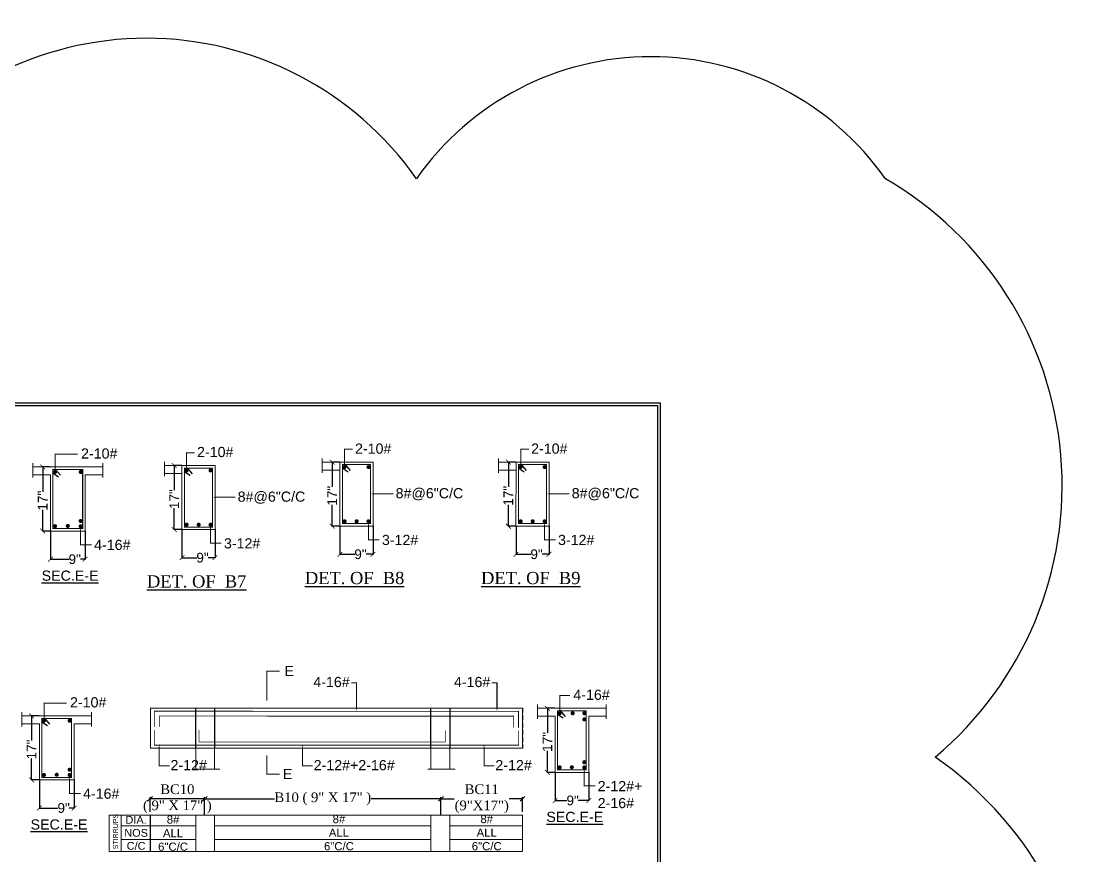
# Model space of a CAD drawing. Header units: millimetres. Extents: x 56222 to 163527, y -177397 to -121287.
# Drawn here: x 162864 to 163527, y -176857 to -176341 of the extents above; entities that cross this region are included whole.
import ezdxf

# ---------------------------------------------------------------- set-up
doc = ezdxf.new("R2010")
doc.units = ezdxf.units.MM
doc.header["$MEASUREMENT"] = 0
doc.header["$PDMODE"] = 35
doc.linetypes.add('DASHED2', pattern=[0.375, 0.25, -0.125])
doc.layers.get('Defpoints').update_dxf_attribs({"color": 220})
doc.layers.add('BASE', color=2, linetype='Continuous')
for name, color, linetype, lineweight in [('BM', 7, 'Continuous', 18), ('DIMENSION', 86, 'Continuous', 25), ('footing', 160, 'Continuous', 25), ('REINFORCEMENT', 6, 'Continuous', 25), ('STEEL', 181, 'Continuous', 25), ('STR.TEXT.', 1, 'Continuous', 25), ('wall', 7, 'Continuous', 30)]:
    doc.layers.add(name, color=color, linetype=linetype, lineweight=lineweight)
doc.styles.add('Dime _ Feet only', font='arial.ttf', dxfattribs={"height": 0.23})
doc.styles.add('KIRAN', font='times.ttf')
doc.styles.add('S1', font='times.ttf', dxfattribs={"height": 6.5})
doc.styles.add('VINAY', font='swiss.ttf')
doc.linetypes.add('ZIGZAG', pattern='A,0.0001,-0.2,[131,ltypeshp.shx,S=0.2,R=0,X=-0.2,Y=0],-0.4,[131,ltypeshp.shx,S=0.2,R=180,X=0.2,Y=0],-0.2', length=0.8001)
doc.dimstyles.new('Dime _ Feet only', dxfattribs={"dimtxt": 0.23, "dimasz": 0.1, "dimexe": 0.1, "dimexo": 0.1, "dimgap": 0.06, "dimtad": 0, "dimlfac": 39.375, "dimrnd": 1, "dimzin": 1, "dimdsep": 46, "dimlunit": 4, "dimtxsty": 'Dime _ Feet only', "dimblk": 'ARCHTICK', "dimcen": 0, "dimdle": 0.1, "dimclrd": 256, "dimclre": 256, "dimazin": 0, "dimtfac": 1, "dimtofl": 0, "dimtmove": 0, "dimatfit": 3, "dimldrblk": 'ARCHTICK', "dimfxl": 4.5, "dimfrac": 1, "dimtolj": 1, "dimtzin": 0, "dimarcsym": 1})
doc.dimstyles.new('KIRAN', dxfattribs={"dimtxt": 4, "dimasz": 3, "dimexe": 1, "dimexo": 2, "dimgap": 1, "dimtad": 0, "dimdec": 1, "dimzin": 0, "dimdsep": 46, "dimlunit": 4, "dimtxsty": 'KIRAN', "dimblk": 'OBLIQUE', "dimcen": 6, "dimclrd": 11, "dimclre": 11, "dimclrt": 6, "dimadec": 0, "dimazin": 0, "dimtfac": 1, "dimtdec": 1, "dimtofl": 0, "dimtmove": 0, "dimatfit": 3, "dimfxl": 1, "dimtolj": 1, "dimtzin": 0, "dimarcsym": 0})

# ---------------------------------------------------------------- blocks, each defined once
blk = doc.blocks.new('_ArchTick')
at = {"color": 0, "linetype": 'ByBlock', "const_width": 0.15}
blk.add_lwpolyline([(-0.5, -0.5), (0.5, 0.5)], dxfattribs=at)
blk = doc.blocks.new('*D449')
at = {"layer": 'Defpoints', "color": 0, "transparency": 16777216}
for p in [(162881.66, -176616.4), (162876.89, -176656.06), (162881.66, -176656.06)]:
    blk.add_point(p, dxfattribs=at)
at = {"layer": 'DIMENSION', "lineweight": -2, "transparency": 16777216}
for p, q in [((162881.56, -176616.4), (162876.79, -176616.4)), ((162876.89, -176616.3), (162876.89, -176631.7)), ((162876.89, -176656.16), (162876.89, -176642.81)), ((162881.56, -176656.06), (162876.79, -176656.06))]:
    blk.add_line(p, q, dxfattribs=at)
at = {"layer": 'DIMENSION', "lineweight": -2, "transparency": 16777216, "xscale": 3, "yscale": 3, "zscale": 3}
for p, rotation in [((162876.89, -176616.4), 90), ((162876.89, -176656.06), 270)]:
    blk.add_blockref('_ArchTick', p, dxfattribs=dict(at, rotation=rotation))
at = {"layer": 'DIMENSION', "color": 0, "transparency": 16777216, "insert": (162876.89, -176637.26), "char_height": 0.23, "attachment_point": 5, "rotation": 90, "style": 'Dime _ Feet only'}
blk.add_mtext('\\A1;{\\H26.09x;17"}', dxfattribs=at)
blk = doc.blocks.new('*D450')
at = {"layer": 'Defpoints', "color": 0, "transparency": 16777216}
for p in [(162881.66, -176656.07), (162903.19, -176655.7), (162903.19, -176673.47)]:
    blk.add_point(p, dxfattribs=at)
at = {"layer": 'DIMENSION', "lineweight": -2, "transparency": 16777216}
for p, q in [((162881.66, -176656.17), (162881.66, -176673.57)), ((162903.19, -176655.8), (162903.19, -176673.57)), ((162881.56, -176673.47), (162893.19, -176673.47)), ((162903.29, -176673.47), (162900.21, -176673.47))]:
    blk.add_line(p, q, dxfattribs=at)
at = {"layer": 'DIMENSION', "lineweight": -2, "transparency": 16777216, "xscale": 3, "yscale": 3, "zscale": 3, "rotation": 180}
blk.add_blockref('_ArchTick', (162881.66, -176673.47), dxfattribs=at)
at = {"layer": 'DIMENSION', "lineweight": -2, "transparency": 16777216, "xscale": 3, "yscale": 3, "zscale": 3}
blk.add_blockref('_ArchTick', (162903.19, -176673.47), dxfattribs=at)
at = {"layer": 'DIMENSION', "color": 0, "transparency": 16777216, "insert": (162896.7, -176673.47), "char_height": 0.23, "attachment_point": 5, "style": 'Dime _ Feet only'}
blk.add_mtext('\\A1;{\\H26.09x;9"}', dxfattribs=at)
blk = doc.blocks.new('*D455')
at = {"layer": 'Defpoints', "color": 0, "transparency": 16777216}
for p in [(162874.83, -176770.36), (162870.05, -176810.03), (162874.83, -176810.03)]:
    blk.add_point(p, dxfattribs=at)
at = {"layer": 'DIMENSION', "lineweight": -2, "transparency": 16777216}
for p, q in [((162874.73, -176770.36), (162869.95, -176770.36)), ((162870.05, -176770.26), (162870.05, -176785.66)), ((162870.05, -176810.13), (162870.05, -176796.78)), ((162874.73, -176810.03), (162869.95, -176810.03))]:
    blk.add_line(p, q, dxfattribs=at)
at = {"layer": 'DIMENSION', "lineweight": -2, "transparency": 16777216, "xscale": 3, "yscale": 3, "zscale": 3}
for p, rotation in [((162870.05, -176770.36), 90), ((162870.05, -176810.03), 270)]:
    blk.add_blockref('_ArchTick', p, dxfattribs=dict(at, rotation=rotation))
at = {"layer": 'DIMENSION', "color": 0, "transparency": 16777216, "insert": (162870.05, -176791.22), "char_height": 0.23, "attachment_point": 5, "rotation": 90, "style": 'Dime _ Feet only'}
blk.add_mtext('\\A1;{\\H26.09x;17"}', dxfattribs=at)
blk = doc.blocks.new('*D456')
at = {"layer": 'Defpoints', "color": 0, "transparency": 16777216}
for p in [(162874.83, -176810.03), (162896.35, -176809.67), (162896.35, -176827.43)]:
    blk.add_point(p, dxfattribs=at)
at = {"layer": 'DIMENSION', "lineweight": -2, "transparency": 16777216}
for p, q in [((162874.83, -176810.13), (162874.83, -176827.53)), ((162896.35, -176809.77), (162896.35, -176827.53)), ((162874.73, -176827.43), (162886.36, -176827.43)), ((162896.45, -176827.43), (162893.37, -176827.43))]:
    blk.add_line(p, q, dxfattribs=at)
at = {"layer": 'DIMENSION', "lineweight": -2, "transparency": 16777216, "xscale": 3, "yscale": 3, "zscale": 3, "rotation": 180}
blk.add_blockref('_ArchTick', (162874.83, -176827.43), dxfattribs=at)
at = {"layer": 'DIMENSION', "lineweight": -2, "transparency": 16777216, "xscale": 3, "yscale": 3, "zscale": 3}
blk.add_blockref('_ArchTick', (162896.35, -176827.43), dxfattribs=at)
at = {"layer": 'DIMENSION', "color": 0, "transparency": 16777216, "insert": (162889.87, -176827.43), "char_height": 0.23, "attachment_point": 5, "style": 'Dime _ Feet only'}
blk.add_mtext('\\A1;{\\H26.09x;9"}', dxfattribs=at)
blk = doc.blocks.new('*D459')
at = {"layer": 'Defpoints', "color": 0, "transparency": 16777216}
for p in [(162963.03, -176615.46), (162958.25, -176655.13), (162963.03, -176655.13)]:
    blk.add_point(p, dxfattribs=at)
at = {"layer": 'DIMENSION', "lineweight": -2, "transparency": 16777216}
for p, q in [((162962.93, -176615.46), (162958.15, -176615.46)), ((162958.25, -176615.36), (162958.25, -176630.77)), ((162958.25, -176655.23), (162958.25, -176641.88)), ((162962.93, -176655.13), (162958.15, -176655.13))]:
    blk.add_line(p, q, dxfattribs=at)
at = {"layer": 'DIMENSION', "lineweight": -2, "transparency": 16777216, "xscale": 3, "yscale": 3, "zscale": 3}
for p, rotation in [((162958.25, -176615.46), 90), ((162958.25, -176655.13), 270)]:
    blk.add_blockref('_ArchTick', p, dxfattribs=dict(at, rotation=rotation))
at = {"layer": 'DIMENSION', "color": 0, "transparency": 16777216, "insert": (162958.25, -176636.32), "char_height": 0.23, "attachment_point": 5, "rotation": 90, "style": 'Dime _ Feet only'}
blk.add_mtext('\\A1;{\\H26.09x;17"}', dxfattribs=at)
blk = doc.blocks.new('*D460')
at = {"layer": 'Defpoints', "color": 0, "transparency": 16777216}
for p in [(162963.03, -176655.14), (162983.49, -176654.77), (162983.49, -176672.53)]:
    blk.add_point(p, dxfattribs=at)
at = {"layer": 'DIMENSION', "lineweight": -2, "transparency": 16777216}
for p, q in [((162963.03, -176655.24), (162963.03, -176672.63)), ((162983.49, -176654.87), (162983.49, -176672.63)), ((162962.93, -176672.53), (162972.21, -176672.53)), ((162983.59, -176672.53), (162979.22, -176672.53))]:
    blk.add_line(p, q, dxfattribs=at)
at = {"layer": 'DIMENSION', "lineweight": -2, "transparency": 16777216, "xscale": 3, "yscale": 3, "zscale": 3, "rotation": 180}
blk.add_blockref('_ArchTick', (162963.03, -176672.53), dxfattribs=at)
at = {"layer": 'DIMENSION', "lineweight": -2, "transparency": 16777216, "xscale": 3, "yscale": 3, "zscale": 3}
blk.add_blockref('_ArchTick', (162983.49, -176672.53), dxfattribs=at)
at = {"layer": 'DIMENSION', "color": 0, "transparency": 16777216, "insert": (162975.72, -176672.53), "char_height": 0.23, "attachment_point": 5, "style": 'Dime _ Feet only'}
blk.add_mtext('\\A1;{\\H26.09x;9"}', dxfattribs=at)
blk = doc.blocks.new('*D461')
at = {"layer": 'Defpoints', "color": 0, "transparency": 16777216}
for p in [(163060.7, -176613.35), (163055.92, -176653.02), (163060.7, -176653.02)]:
    blk.add_point(p, dxfattribs=at)
at = {"layer": 'DIMENSION', "lineweight": -2, "transparency": 16777216}
for p, q in [((163060.6, -176613.35), (163055.82, -176613.35)), ((163055.92, -176613.25), (163055.92, -176628.65)), ((163055.92, -176653.12), (163055.92, -176639.77)), ((163060.6, -176653.02), (163055.82, -176653.02))]:
    blk.add_line(p, q, dxfattribs=at)
at = {"layer": 'DIMENSION', "lineweight": -2, "transparency": 16777216, "xscale": 3, "yscale": 3, "zscale": 3}
for p, rotation in [((163055.92, -176613.35), 90), ((163055.92, -176653.02), 270)]:
    blk.add_blockref('_ArchTick', p, dxfattribs=dict(at, rotation=rotation))
at = {"layer": 'DIMENSION', "color": 0, "transparency": 16777216, "insert": (163055.92, -176634.21), "char_height": 0.23, "attachment_point": 5, "rotation": 90, "style": 'Dime _ Feet only'}
blk.add_mtext('\\A1;{\\H26.09x;17"}', dxfattribs=at)
blk = doc.blocks.new('*D462')
at = {"layer": 'Defpoints', "color": 0, "transparency": 16777216}
for p in [(163060.7, -176653.02), (163081.16, -176652.66), (163081.16, -176670.42)]:
    blk.add_point(p, dxfattribs=at)
at = {"layer": 'DIMENSION', "lineweight": -2, "transparency": 16777216}
for p, q in [((163060.7, -176653.12), (163060.7, -176670.52)), ((163081.16, -176652.76), (163081.16, -176670.52)), ((163060.6, -176670.42), (163069.88, -176670.42)), ((163081.26, -176670.42), (163076.9, -176670.42))]:
    blk.add_line(p, q, dxfattribs=at)
at = {"layer": 'DIMENSION', "lineweight": -2, "transparency": 16777216, "xscale": 3, "yscale": 3, "zscale": 3, "rotation": 180}
blk.add_blockref('_ArchTick', (163060.7, -176670.42), dxfattribs=at)
at = {"layer": 'DIMENSION', "lineweight": -2, "transparency": 16777216, "xscale": 3, "yscale": 3, "zscale": 3}
blk.add_blockref('_ArchTick', (163081.16, -176670.42), dxfattribs=at)
at = {"layer": 'DIMENSION', "color": 0, "transparency": 16777216, "insert": (163073.39, -176670.42), "char_height": 0.23, "attachment_point": 5, "style": 'Dime _ Feet only'}
blk.add_mtext('\\A1;{\\H26.09x;9"}', dxfattribs=at)
blk = doc.blocks.new('*D463')
at = {"layer": 'Defpoints', "color": 0, "transparency": 16777216}
for p in [(163169.6, -176613.35), (163164.83, -176653.02), (163169.6, -176653.02)]:
    blk.add_point(p, dxfattribs=at)
at = {"layer": 'DIMENSION', "lineweight": -2, "transparency": 16777216}
for p, q in [((163169.5, -176613.35), (163164.73, -176613.35)), ((163164.83, -176613.25), (163164.83, -176628.65)), ((163164.83, -176653.12), (163164.83, -176639.77)), ((163169.5, -176653.02), (163164.73, -176653.02))]:
    blk.add_line(p, q, dxfattribs=at)
at = {"layer": 'DIMENSION', "lineweight": -2, "transparency": 16777216, "xscale": 3, "yscale": 3, "zscale": 3}
for p, rotation in [((163164.83, -176613.35), 90), ((163164.83, -176653.02), 270)]:
    blk.add_blockref('_ArchTick', p, dxfattribs=dict(at, rotation=rotation))
at = {"layer": 'DIMENSION', "color": 0, "transparency": 16777216, "insert": (163164.83, -176634.21), "char_height": 0.23, "attachment_point": 5, "rotation": 90, "style": 'Dime _ Feet only'}
blk.add_mtext('\\A1;{\\H26.09x;17"}', dxfattribs=at)
blk = doc.blocks.new('*D464')
at = {"layer": 'Defpoints', "color": 0, "transparency": 16777216}
for p in [(163169.6, -176653.02), (163190.06, -176652.66), (163190.06, -176670.42)]:
    blk.add_point(p, dxfattribs=at)
at = {"layer": 'DIMENSION', "lineweight": -2, "transparency": 16777216}
for p, q in [((163169.6, -176653.12), (163169.6, -176670.52)), ((163190.06, -176652.76), (163190.06, -176670.52)), ((163169.5, -176670.42), (163178.78, -176670.42)), ((163190.16, -176670.42), (163185.8, -176670.42))]:
    blk.add_line(p, q, dxfattribs=at)
at = {"layer": 'DIMENSION', "lineweight": -2, "transparency": 16777216, "xscale": 3, "yscale": 3, "zscale": 3, "rotation": 180}
blk.add_blockref('_ArchTick', (163169.6, -176670.42), dxfattribs=at)
at = {"layer": 'DIMENSION', "lineweight": -2, "transparency": 16777216, "xscale": 3, "yscale": 3, "zscale": 3}
blk.add_blockref('_ArchTick', (163190.06, -176670.42), dxfattribs=at)
at = {"layer": 'DIMENSION', "color": 0, "transparency": 16777216, "insert": (163182.29, -176670.42), "char_height": 0.23, "attachment_point": 5, "style": 'Dime _ Feet only'}
blk.add_mtext('\\A1;{\\H26.09x;9"}', dxfattribs=at)
blk = doc.blocks.new('_Oblique')
at = {"layer": 'wall', "color": 0, "lineweight": -2}
blk.add_line((-0.5, -0.5), (0.5, 0.5), dxfattribs=at)
blk = doc.blocks.new('*D465')
at = {"layer": 'Defpoints', "color": 0, "transparency": 16777216}
for p in [(162977.03, -176821.74), (162977.03, -176831.77), (163123.19, -176833.76)]:
    blk.add_point(p, dxfattribs=at)
at = {"layer": 'STEEL', "color": 11, "lineweight": -2, "transparency": 16777216}
for p, q in [((162977.03, -176829.77), (162977.03, -176820.74)), ((162977.03, -176821.74), (163020.15, -176821.74)), ((163123.19, -176821.74), (163080.08, -176821.74)), ((163123.19, -176831.76), (163123.19, -176820.74))]:
    blk.add_line(p, q, dxfattribs=at)
at = {"layer": 'STEEL', "color": 11, "lineweight": -2, "transparency": 16777216, "xscale": 3, "yscale": 3, "zscale": 3, "rotation": 180}
blk.add_blockref('_Oblique', (162977.03, -176821.74), dxfattribs=at)
at = {"layer": 'STEEL', "color": 11, "lineweight": -2, "transparency": 16777216, "xscale": 3, "yscale": 3, "zscale": 3}
blk.add_blockref('_Oblique', (163123.19, -176821.74), dxfattribs=at)
at = {"layer": 'STEEL', "color": 6, "lineweight": 25, "transparency": 16777216, "insert": (163050.11, -176821.74), "char_height": 6, "attachment_point": 5, "style": 'KIRAN'}
blk.add_mtext('\\A1;{\\H0.9962x;B10 ( 9" X 17" ) }', dxfattribs=at)
blk = doc.blocks.new('*D466')
at = {"layer": 'Defpoints', "color": 0, "transparency": 16777216}
for p in [(163173.59, -176821.74), (163173.59, -176831.76), (163123.19, -176833.76)]:
    blk.add_point(p, dxfattribs=at)
at = {"layer": 'STEEL', "color": 11, "lineweight": -2, "transparency": 16777216}
for p, q in [((163123.19, -176831.76), (163123.19, -176820.74)), ((163123.19, -176821.74), (163131.35, -176821.74)), ((163173.59, -176821.74), (163165.44, -176821.74)), ((163173.59, -176829.76), (163173.59, -176820.74))]:
    blk.add_line(p, q, dxfattribs=at)
at = {"layer": 'STEEL', "color": 11, "lineweight": -2, "transparency": 16777216, "xscale": 3, "yscale": 3, "zscale": 3, "rotation": 180}
blk.add_blockref('_Oblique', (163123.19, -176821.74), dxfattribs=at)
at = {"layer": 'STEEL', "color": 11, "lineweight": -2, "transparency": 16777216, "xscale": 3, "yscale": 3, "zscale": 3}
blk.add_blockref('_Oblique', (163173.59, -176821.74), dxfattribs=at)
at = {"layer": 'STEEL', "color": 6, "lineweight": 25, "transparency": 16777216, "insert": (163148.39, -176821.74), "char_height": 4, "attachment_point": 5, "style": 'KIRAN'}
blk.add_mtext('\\A1;{\\H1.5x;BC11\\P(9"X17") }', dxfattribs=at)
blk = doc.blocks.new('*D467')
at = {"layer": 'Defpoints', "color": 0, "transparency": 16777216}
for p in [(163193.74, -176765.67), (163188.96, -176805.34), (163193.74, -176805.34)]:
    blk.add_point(p, dxfattribs=at)
at = {"layer": 'DIMENSION', "lineweight": -2, "transparency": 16777216}
for p, q in [((163193.64, -176765.67), (163188.86, -176765.67)), ((163188.96, -176765.57), (163188.96, -176780.97)), ((163188.96, -176805.44), (163188.96, -176792.09)), ((163193.64, -176805.34), (163188.86, -176805.34))]:
    blk.add_line(p, q, dxfattribs=at)
at = {"layer": 'DIMENSION', "lineweight": -2, "transparency": 16777216, "xscale": 3, "yscale": 3, "zscale": 3}
for p, rotation in [((163188.96, -176765.67), 90), ((163188.96, -176805.34), 270)]:
    blk.add_blockref('_ArchTick', p, dxfattribs=dict(at, rotation=rotation))
at = {"layer": 'DIMENSION', "color": 0, "transparency": 16777216, "insert": (163188.96, -176786.53), "char_height": 0.23, "attachment_point": 5, "rotation": 90, "style": 'Dime _ Feet only'}
blk.add_mtext('\\A1;{\\H26.09x;17"}', dxfattribs=at)
blk = doc.blocks.new('*D468')
at = {"layer": 'Defpoints', "color": 0, "transparency": 16777216}
for p in [(163193.74, -176805.34), (163214.6, -176804.98), (163214.6, -176822.74)]:
    blk.add_point(p, dxfattribs=at)
at = {"layer": 'DIMENSION', "lineweight": -2, "transparency": 16777216}
for p, q in [((163193.74, -176805.44), (163193.74, -176822.84)), ((163214.6, -176805.08), (163214.6, -176822.84)), ((163193.64, -176822.74), (163201.09, -176822.74)), ((163214.7, -176822.74), (163208.11, -176822.74))]:
    blk.add_line(p, q, dxfattribs=at)
at = {"layer": 'DIMENSION', "lineweight": -2, "transparency": 16777216, "xscale": 3, "yscale": 3, "zscale": 3, "rotation": 180}
blk.add_blockref('_ArchTick', (163193.74, -176822.74), dxfattribs=at)
at = {"layer": 'DIMENSION', "lineweight": -2, "transparency": 16777216, "xscale": 3, "yscale": 3, "zscale": 3}
blk.add_blockref('_ArchTick', (163214.6, -176822.74), dxfattribs=at)
at = {"layer": 'DIMENSION', "color": 0, "transparency": 16777216, "insert": (163204.6, -176822.74), "char_height": 0.23, "attachment_point": 5, "style": 'Dime _ Feet only'}
blk.add_mtext('\\A1;{\\H26.09x;9"}', dxfattribs=at)
blk = doc.blocks.new('*D469')
at = {"layer": 'Defpoints', "color": 0, "transparency": 16777216}
for p in [(162943.3, -176821.74), (162943.3, -176831.77), (162977.03, -176833.76)]:
    blk.add_point(p, dxfattribs=at)
at = {"layer": 'STEEL', "color": 11, "lineweight": -2, "transparency": 16777216}
for p, q in [((162943.3, -176829.77), (162943.3, -176820.74)), ((162977.03, -176821.74), (162943.3, -176821.74)), ((162977.03, -176831.76), (162977.03, -176820.74))]:
    blk.add_line(p, q, dxfattribs=at)
at = {"layer": 'STEEL', "color": 11, "lineweight": -2, "transparency": 16777216, "xscale": 3, "yscale": 3, "zscale": 3, "rotation": 180}
blk.add_blockref('_Oblique', (162943.3, -176821.74), dxfattribs=at)
at = {"layer": 'STEEL', "color": 11, "lineweight": -2, "transparency": 16777216, "xscale": 3, "yscale": 3, "zscale": 3}
blk.add_blockref('_Oblique', (162977.03, -176821.74), dxfattribs=at)
at = {"layer": 'STEEL', "color": 6, "lineweight": 25, "transparency": 16777216, "insert": (162960.17, -176821.74), "char_height": 6, "attachment_point": 5, "style": 'KIRAN'}
blk.add_mtext('\\A1;{\\H0.9962x;BC10\\P( 9" X 17" ) }', dxfattribs=at)
blk = doc.blocks.new('A$Cfb52c977')
for points in [[(0, 0), (1156.58, 0), (1156.58, 819.14), (0, 819.14)], [(2.31, 2.31), (1154.27, 2.31), (1154.27, 816.83), (2.31, 816.83)]]:
    blk.add_lwpolyline(points, close=True)

msp = doc.modelspace()

# ---------------------------------------------------------------- linework, layer by layer
for p, q in [((162883.09661, -176620.05623), (162886.68276, -176622.41352)), ((162884.88195, -176617.85205), (162887.96915, -176621.51995)), ((162964.46118, -176619.1246), (162968.04734, -176621.4819)), ((162966.24652, -176616.92042), (162969.33373, -176620.58832)), ((163062.13532, -176617.00879), (163065.72147, -176619.36608)), ((163063.92066, -176614.80461), (163067.00786, -176618.47251)), ((163171.03618, -176617.00879), (163174.62233, -176619.36608)), ((163172.82151, -176614.80461), (163175.90872, -176618.47251)), ((162878.04662, -176771.81402), (162881.13382, -176775.48192)), ((163195.17276, -176769.3316), (163198.75891, -176771.6889)), ((163196.95809, -176767.12742), (163200.0453, -176770.79532)), ((162876.26128, -176774.0182), (162879.84743, -176776.3755))]:
    msp.add_line(p, q)
for points in [[(162965.91904, -176618.48204, 0, 1.88738, 0), (162965.91904, -176612.03299, 0.62913, 0.62913, 0), (162965.91904, -176607.54527, 0.62913, 0.62913, 0), (162970.95486, -176607.54527, 0.62913, 0.62913, 0)], [(163063.59318, -176616.36622, 0, 1.88738, 0), (163063.59318, -176609.91717, 0.62913, 0.62913, 0), (163063.59318, -176605.42946, 0.62913, 0.62913, 0), (163068.629, -176605.42946, 0.62913, 0.62913, 0)], [(163172.49404, -176616.36622, 0, 1.88738, 0), (163172.49404, -176609.91717, 0.62913, 0.62913, 0), (163172.49404, -176605.42946, 0.62913, 0.62913, 0), (163177.52986, -176605.42946, 0.62913, 0.62913, 0)], [(162884.55447, -176619.41366, 0, 1.88738, 0), (162884.55447, -176612.96462, 0.62913, 0.62913, 0), (162884.55447, -176608.4769, 0.62913, 0.62913, 0), (162898.57359, -176608.4769, 0.62913, 0.62913, 0)], [(163079.55957, -176633.04145, 0, 1.88738, 0), (163085.00823, -176633.04145, 0.62913, 0.62913, 0), (163088.69765, -176633.04145, 0.62913, 0.62913, 0), (163093.73347, -176633.04145, 0.62913, 0.62913, 0)], [(163188.46043, -176633.04145, 0, 1.88738, 0), (163193.90908, -176633.04145, 0.62913, 0.62913, 0), (163197.59851, -176633.04145, 0.62913, 0.62913, 0), (163202.63433, -176633.04145, 0.62913, 0.62913, 0)], [(162981.88544, -176635.15726, 0, 1.88738, 0), (162987.33409, -176635.15726, 0.62913, 0.62913, 0), (162991.02351, -176635.15726, 0.62913, 0.62913, 0), (162996.05933, -176635.15726, 0.62913, 0.62913, 0)], [(162900.37221, -176653.53185, 0, 1.88738, 0), (162900.37221, -176659.98089, 0.62913, 0.62913, 0), (162900.37221, -176664.46861, 0.62913, 0.62913, 0), (162907.15159, -176664.46861, 0.62913, 0.62913, 0)], [(162980.67082, -176652.60022, 0, 1.88738, 0), (162980.67082, -176659.04927, 0.62913, 0.62913, 0), (162980.67082, -176663.53699, 0.62913, 0.62913, 0), (162987.4502, -176663.53699, 0.62913, 0.62913, 0)], [(163078.34495, -176650.4844, 0, 1.88738, 0), (163078.34495, -176656.93345, 0.62913, 0.62913, 0), (163078.34495, -176661.42117, 0.62913, 0.62913, 0), (163085.12434, -176661.42117, 0.62913, 0.62913, 0)], [(163187.24581, -176650.4844, 0, 1.88738, 0), (163187.24581, -176656.93345, 0.62913, 0.62913, 0), (163187.24581, -176661.42117, 0.62913, 0.62913, 0), (163194.02519, -176661.42117, 0.62913, 0.62913, 0)], [(163070.87344, -176767.70841, 0, 1.88738, 0), (163070.87344, -176761.58282, 0.62913, 0.62913, 0), (163070.87344, -176749.98152, 0.62913, 0.62913, 0), (163067.66143, -176749.98152, 0.62913, 0.62913, 0)], [(163157.82405, -176767.70841, 0, 1.88738, 0), (163157.82405, -176761.58282, 0.62913, 0.62913, 0), (163157.82405, -176749.98152, 0.62913, 0.62913, 0), (163154.61204, -176749.98152, 0.62913, 0.62913, 0)], [(163196.63061, -176768.68904, 0, 1.88738, 0), (163196.63061, -176762.23999, 0.62913, 0.62913, 0), (163196.63061, -176757.75227, 0.62913, 0.62913, 0), (163202.99697, -176757.75227, 0.62913, 0.62913, 0)], [(162877.71914, -176773.37564, 0, 1.88738, 0), (162877.71914, -176766.92659, 0.62913, 0.62913, 0), (162877.71914, -176762.43887, 0.62913, 0.62913, 0), (162891.73826, -176762.43887, 0.62913, 0.62913, 0)], [(162948.93103, -176788.02429, 0, 1.88738, 0), (162948.93103, -176794.47334, 0.62913, 0.62913, 0), (162948.93103, -176801.33285, 0.62913, 0.62913, 0), (162955.35505, -176801.33285, 0.62913, 0.62913, 0)], [(163037.46625, -176788.02429, 0, 1.88738, 0), (163037.46625, -176794.47334, 0.62913, 0.62913, 0), (163037.46625, -176801.33285, 0.62913, 0.62913, 0), (163043.89026, -176801.33285, 0.62913, 0.62913, 0)], [(163149.80626, -176788.02429, 0, 1.88738, 0), (163149.80626, -176794.47334, 0.62913, 0.62913, 0), (163149.80626, -176801.33285, 0.62913, 0.62913, 0), (163156.23028, -176801.33285, 0.62913, 0.62913, 0)], [(163211.78102, -176802.80722, 0, 1.88738, 0), (163211.78102, -176809.25627, 0.62913, 0.62913, 0), (163211.78102, -176813.74399, 0.62913, 0.62913, 0), (163218.5604, -176813.74399, 0.62913, 0.62913, 0)], [(162893.53688, -176807.49382, 0, 1.88738, 0), (162893.53688, -176813.94287, 0.62913, 0.62913, 0), (162893.53688, -176818.43058, 0.62913, 0.62913, 0), (162900.31626, -176818.43058, 0.62913, 0.62913, 0)]]:
    msp.add_lwpolyline(points, format="xyseb")
at = {"const_width": 0.62913}
for points in [[(163023.47109, -176742.68141), (163015.43138, -176742.68141), (163015.43138, -176760.98825)], [(163023.47109, -176806.47296), (163015.43138, -176806.47296), (163015.43138, -176794.89756)]]:
    msp.add_lwpolyline(points, dxfattribs=at)
at = {"layer": 'BASE', "linetype": 'DASHED2'}
for p, q in [((162971.59246, -176790.35423), (162971.59246, -176765.60862)), ((162983.21187, -176765.60862), (162983.21187, -176790.35423)), ((163116.97227, -176790.35423), (163116.97227, -176765.60862)), ((163128.59167, -176765.60862), (163128.59167, -176790.35423))]:
    msp.add_line(p, q, dxfattribs=at)
at = {"layer": 'BASE', "linetype": 'DASHED2', "ltscale": 12}
msp.add_line((163173.59327, -176765.60862), (163173.59327, -176790.35423), dxfattribs=at)
msp.add_line((163173.59327, -176765.60862), (163173.59327, -176790.35423), dxfattribs=at)
msp.add_line((163173.59327, -176765.60862), (163173.59327, -176790.35423), dxfattribs=at)
msp.add_line((163173.59327, -176765.60862), (163173.59327, -176790.35423), dxfattribs=at)
at = {"layer": 'BM', "linetype": 'ByBlock'}
for p, q in [((162952.13039, -176613.19812), (162952.13039, -176622.04939)), ((163049.80453, -176611.08231), (163049.80453, -176619.93358)), ((163060.49996, -176613.3484), (163049.80453, -176613.3484)), ((163158.70539, -176611.08231), (163158.70539, -176619.93358)), ((163169.40082, -176613.3484), (163158.70539, -176613.3484)), ((162870.86582, -176614.12975), (162870.86582, -176622.98102)), ((162903.18984, -176616.39584), (162870.86582, -176616.39584)), ((162881.66125, -176616.39584), (162903.18984, -176616.39584)), ((162881.66125, -176616.39584), (162913.98527, -176616.39584)), ((162913.98527, -176614.12975), (162913.98527, -176622.98102)), ((162962.82583, -176615.46421), (162952.13039, -176615.46421)), ((162952.13039, -176620.38969), (162962.92583, -176620.38969)), ((163049.80453, -176618.27388), (163060.59996, -176618.27388)), ((163158.70539, -176618.27388), (163169.50082, -176618.27388)), ((162903.18984, -176621.32132), (162903.18984, -176656.06409)), ((162881.66125, -176656.06674), (162903.18984, -176656.06674)), ((162943.30334, -176765.62338), (163173.59327, -176765.60862)), ((162943.48633, -176790.35423), (162943.48633, -176765.60862)), ((163173.59327, -176765.60862), (163173.59327, -176790.35423)), ((163173.59327, -176765.60862), (163173.59327, -176790.35423)), ((163173.59327, -176765.60862), (163173.59327, -176790.35423)), ((163173.59327, -176765.60862), (163173.59327, -176790.35423)), ((163173.59327, -176765.60862), (163173.59327, -176790.35423)), ((163173.59327, -176765.60862), (163173.59327, -176790.35423)), ((163173.59327, -176765.60862), (163173.59327, -176790.35423)), ((163173.59327, -176765.60862), (163173.59327, -176790.35423)), ((163182.94196, -176763.40512), (163182.94196, -176772.2564)), ((163225.39408, -176763.40512), (163225.39408, -176772.2564)), ((162864.03049, -176768.09172), (162864.03049, -176776.94299)), ((162896.35451, -176770.35781), (162864.03049, -176770.35781)), ((162874.82592, -176770.35781), (162896.35451, -176770.35781)), ((162874.82592, -176770.35781), (162907.14994, -176770.35781)), ((162907.14994, -176768.09172), (162907.14994, -176776.94299)), ((162896.35451, -176775.28329), (162896.35451, -176810.02607)), ((162943.48633, -176790.36898), (163173.59327, -176790.35423)), ((162955.10573, -176790.35423), (162955.08553, -176790.35423)), ((162971.5722, -176790.35423), (162971.5722, -176803.46647)), ((162983.1714, -176790.35423), (162983.1714, -176803.46647)), ((163116.952, -176790.35423), (163116.952, -176803.46647)), ((163128.55121, -176790.35423), (163128.55121, -176803.46647)), ((163193.7374, -176805.34212), (163214.59864, -176805.34212)), ((162874.82592, -176810.02871), (162896.35451, -176810.02871)), ((162917.92451, -176831.77466), (162943.30334, -176831.77466)), ((162917.92451, -176831.77466), (162917.92451, -176854.42318)), ((162925.49813, -176831.97911), (162925.49813, -176854.42318)), ((162943.30334, -176831.77466), (163173.59327, -176831.7599)), ((162943.30334, -176831.77466), (162943.30334, -176854.42318)), ((162943.30334, -176831.77466), (162943.30334, -176854.42318)), ((162943.30334, -176831.77466), (162943.30334, -176854.42318)), ((162943.30334, -176831.77466), (162943.30334, -176854.42318)), ((162943.30334, -176831.77466), (162943.30334, -176854.42318)), ((162943.30334, -176831.77466), (162943.30334, -176854.42318)), ((162943.30334, -176831.77466), (162943.30334, -176854.42318)), ((162943.30334, -176831.77466), (162943.30334, -176854.42318)), ((162943.30334, -176831.77466), (162943.30334, -176854.42318)), ((162943.30334, -176831.77466), (162943.30334, -176854.42318)), ((162943.30334, -176831.77466), (162943.30334, -176854.42318)), ((162943.30334, -176831.77466), (162943.30334, -176854.42318)), ((162943.30334, -176831.77466), (162943.30334, -176854.42318)), ((162943.30334, -176831.77466), (162943.30334, -176854.42318)), ((162943.30334, -176831.77466), (162943.30334, -176854.42318)), ((162943.30334, -176831.77466), (162943.30334, -176854.42318)), ((162943.30334, -176831.77466), (162943.30334, -176854.42318)), ((162943.30334, -176831.77466), (162943.30334, -176854.42318)), ((162943.30334, -176831.77466), (162943.30334, -176854.42318)), ((162943.30334, -176831.77466), (162943.30334, -176854.42318)), ((162943.30334, -176831.77466), (162943.30334, -176854.42318)), ((162943.30334, -176831.77466), (162943.30334, -176854.42318)), ((162943.30334, -176831.77466), (162943.30334, -176854.42318)), ((162943.30334, -176831.77466), (162943.30334, -176854.42318)), ((162943.30334, -176831.77466), (162943.30334, -176854.42318)), ((162943.30334, -176831.77466), (162943.30334, -176854.42318)), ((162943.30334, -176831.77466), (162943.30334, -176854.42318)), ((162943.30334, -176831.77466), (162943.30334, -176854.42318)), ((162943.30334, -176831.77466), (162943.30334, -176854.42318)), ((162943.30334, -176831.77466), (162943.30334, -176854.42318)), ((162943.30334, -176831.77466), (162943.30334, -176854.42318)), ((162943.30334, -176831.77466), (162943.30334, -176854.42318)), ((162943.30334, -176831.77466), (162943.30334, -176854.42318)), ((162943.30334, -176831.77466), (162943.30334, -176854.42318)), ((162943.30334, -176831.77466), (162943.30334, -176854.42318)), ((162943.30334, -176831.77466), (162943.30334, -176854.42318)), ((162943.30334, -176831.77466), (162943.30334, -176854.42318)), ((162943.30334, -176831.77466), (162943.30334, -176854.42318)), ((162943.30334, -176831.77466), (162943.30334, -176854.42318)), ((162943.30334, -176831.77466), (162943.30334, -176854.42318)), ((162943.30334, -176831.77466), (162943.30334, -176854.42318)), ((162943.30334, -176831.77466), (162943.30334, -176854.42318)), ((162943.30334, -176831.77466), (162943.30334, -176854.42318)), ((162943.30334, -176831.77466), (162943.30334, -176854.42318)), ((162943.30334, -176831.77466), (162943.30334, -176854.42318)), ((162943.30334, -176831.77466), (162943.30334, -176854.42318)), ((162943.30334, -176831.77466), (162943.30334, -176854.42318)), ((162943.30334, -176831.77466), (162943.30334, -176854.42318)), ((162943.30334, -176831.77466), (162943.30334, -176854.42318)), ((162943.30334, -176831.77466), (162943.30334, -176854.42318)), ((162943.30334, -176831.77466), (162943.30334, -176854.42318)), ((162943.30334, -176831.77466), (162943.30334, -176854.42318)), ((162943.30334, -176831.77466), (162943.30334, -176854.42318)), ((162943.30334, -176831.77466), (162943.30334, -176854.42318)), ((162943.30334, -176831.77466), (162943.30334, -176854.42318)), ((162943.30334, -176831.77466), (162943.30334, -176854.42318)), ((162943.30334, -176831.77466), (162943.30334, -176854.42318)), ((162943.30334, -176831.77466), (162943.30334, -176854.42318)), ((162943.30334, -176831.77466), (162943.30334, -176854.42318)), ((162943.30334, -176831.77466), (162943.30334, -176854.42318)), ((162943.30334, -176831.77466), (162943.30334, -176854.42318)), ((162943.30334, -176831.77466), (162943.30334, -176854.42318)), ((162943.30334, -176831.77466), (162943.30334, -176854.42318)), ((162943.30334, -176831.77466), (162943.30334, -176854.42318)), ((162943.30334, -176831.77466), (162943.30334, -176854.42318)), ((162943.30334, -176831.77466), (162943.30334, -176854.42318)), ((162943.30334, -176831.77466), (162943.30334, -176854.42318)), ((162943.30334, -176831.77466), (162943.30334, -176854.42318)), ((162943.30334, -176831.77466), (162943.30334, -176854.42318)), ((162943.30334, -176831.77466), (162943.30334, -176854.42318)), ((162943.30334, -176831.77466), (162943.30334, -176854.42318)), ((162943.30334, -176831.77466), (162943.30334, -176854.42318)), ((162943.30334, -176831.77466), (162943.30334, -176854.42318)), ((162943.30334, -176831.77466), (162943.30334, -176854.42318)), ((162943.30334, -176831.77466), (162943.30334, -176854.42318)), ((162943.30334, -176831.77466), (162943.30334, -176854.42318)), ((162943.30334, -176831.77466), (162943.30334, -176854.42318)), ((162943.30334, -176831.77466), (162943.30334, -176854.42318)), ((162943.48633, -176831.75991), (162943.48633, -176854.40843)), ((162971.61267, -176831.75991), (162971.61267, -176854.40843)), ((162983.21187, -176831.75991), (162983.21187, -176854.40843)), ((162983.21187, -176831.75991), (162983.21187, -176854.40843)), ((162983.21187, -176831.75991), (162983.21187, -176854.40843)), ((163116.99247, -176831.75991), (163116.99247, -176854.40843)), ((163128.59167, -176831.75991), (163128.59167, -176854.40843)), ((163128.59167, -176831.75991), (163128.59167, -176854.40843)), ((163128.59167, -176831.75991), (163128.59167, -176854.40843)), ((163173.59327, -176831.7599), (163173.59327, -176854.40843)), ((162925.49813, -176838.49964), (162943.30334, -176838.49964)), ((162943.30334, -176838.48489), (162971.61267, -176838.48489)), ((162983.21187, -176838.48489), (163116.99247, -176838.48489)), ((163128.59167, -176838.48489), (163173.59327, -176838.48489)), ((162943.30334, -176846.91254), (162925.49813, -176846.91254)), ((162971.61267, -176846.89778), (162943.30334, -176846.89778)), ((163116.99247, -176846.89778), (162983.21187, -176846.89778)), ((163173.59327, -176846.89778), (163128.59167, -176846.89778)), ((162917.92451, -176854.42318), (162943.30334, -176854.42318)), ((162943.30334, -176854.42318), (163173.59327, -176854.40843))]:
    msp.add_line(p, q, dxfattribs=at)
at = {"layer": 'BM', "linetype": 'ZIGZAG', "ltscale": 3}
for p, q in [((162969.62083, -176803.46647), (162986.48617, -176803.46647)), ((163115.00063, -176803.46647), (163131.86597, -176803.46647))]:
    msp.add_line(p, q, dxfattribs=at)
at = {"layer": 'BM'}
for q in [(162943.30334, -176854.42318), (162943.30334, -176854.42318), (162943.30334, -176854.42318), (162943.30334, -176854.42318), (162943.30334, -176854.42318), (162943.30334, -176854.42318), (162943.30334, -176853.58749), (162943.30334, -176854.42318), (162943.30334, -176854.42318), (162943.30334, -176854.42318), (162943.30334, -176854.42318), (162943.30334, -176854.42318), (162943.30334, -176854.42318), (162943.30334, -176853.58749)]:
    msp.add_line((162943.30334, -176831.77466), q, dxfattribs=at)
at = {"layer": 'BM', "linetype": 'ByBlock'}
for points in [[(163060.59996, -176613.3484), (163081.16258, -176613.3484), (163081.16258, -176653.01665), (163060.69996, -176653.01665)], [(163060.69996, -176613.3484), (163060.59996, -176653.01665)], [(163169.50082, -176613.3484), (163190.06344, -176613.3484), (163190.06344, -176653.01665), (163169.60082, -176653.01665)], [(163169.60082, -176613.3484), (163169.50082, -176653.01665)], [(162962.92583, -176615.46421), (162983.48844, -176615.46421), (162983.48844, -176655.13247), (162963.02583, -176655.13247)], [(162963.02583, -176615.46421), (162962.92583, -176655.13247)], [(162870.86582, -176621.32132), (162881.66125, -176621.32132), (162881.66125, -176656.06409)], [(162913.98527, -176621.32132), (162903.18984, -176621.32132), (162903.18984, -176656.06409)], [(163182.94196, -176765.67121), (163214.59864, -176765.67121)], [(163225.39408, -176765.67121), (163193.7374, -176765.67121)], [(163182.94196, -176770.59669), (163193.7374, -176770.59669), (163193.7374, -176805.33947)], [(163193.7374, -176770.59669), (163193.7374, -176805.33947)], [(163225.39408, -176770.59669), (163214.59864, -176770.59669), (163214.59864, -176805.33947)], [(163214.59864, -176770.59669), (163214.59864, -176805.33947)], [(162864.03049, -176775.28329), (162874.82592, -176775.28329), (162874.82592, -176810.02607)], [(162907.14994, -176775.28329), (162896.35451, -176775.28329), (162896.35451, -176810.02607)]]:
    msp.add_lwpolyline(points, dxfattribs=at)
at = {"layer": 'REINFORCEMENT'}
msp.add_lwpolyline([(160948.08775, -176438.01491, 0.52056705), (160948.08775, -176651.31488, 0.52056705), (160948.08775, -177039.55305, 0.52056705), (161018.10254, -177303.28867, 0.52056705), (161332.81552, -177303.28867, 0.52056705), (161666.86502, -177303.28867, 0.52056705), (161911.95306, -177303.28867, 0.52056705), (162249.50609, -177303.28867, 0.52056705), (162534.79922, -177303.28867, 0.52056705), (162895.93085, -177303.28867, 0.52056705), (163189.05503, -177303.28867, 0.52056705), (163428.75812, -177174.49297, 0.52056705), (163428.75812, -176795.86814, 0.52056705), (163397.96423, -176438.01491, 0.52056705), (163107.97125, -176438.01491, 0.52056705), (162774.14758, -176438.01491, 0.52056705), (162541.68199, -176438.01491, 0.52056705), (162216.75752, -176438.01491, 0.52056705), (161870.7997, -176438.01491, 0.52056705), (161573.8485, -176438.01491, 0.52056705), (161200.01507, -176438.01491, 0.52056705)], format="xyb", close=True, dxfattribs=at)
at = {"layer": 'STEEL'}
for points, const_width in [([(162883.23407, -176617.96865), (162901.61702, -176617.96865), (162901.61702, -176654.49128), (162883.23407, -176654.49128), (162883.23407, -176617.96865)], 0.62913), ([(162964.59864, -176617.03702), (162981.91563, -176617.03702), (162981.91563, -176653.55965), (162964.59864, -176653.55965), (162964.59864, -176617.03702)], 0.62913), ([(163062.27278, -176614.92121), (163079.58977, -176614.92121), (163079.58977, -176651.44384), (163062.27278, -176651.44384), (163062.27278, -176614.92121)], 0.62913), ([(163171.17364, -176614.92121), (163188.49062, -176614.92121), (163188.49062, -176651.44384), (163171.17364, -176651.44384), (163171.17364, -176614.92121)], 0.62913), ([(162876.39874, -176771.93062), (162894.78169, -176771.93062), (162894.78169, -176808.45325), (162876.39874, -176808.45325), (162876.39874, -176771.93062)], 0.62913), ([(162945.97839, -176777.20846), (162945.97839, -176767.51075), (163171.09576, -176767.59025), (163171.09576, -176777.70438)], 0.5033), ([(162948.97839, -176777.20846), (162948.97839, -176770.51181), (163168.09576, -176770.58919), (163168.09576, -176777.70438)], 0.5033), ([(163195.31021, -176767.24403), (163213.02583, -176767.24403), (163213.02583, -176803.76666), (163195.31021, -176803.76666), (163195.31021, -176767.24403)], 0.62913), ([(162945.97839, -176779.15856), (162945.97839, -176788.48161), (163171.25068, -176788.56111), (163171.25068, -176779.48408)], 0.5033), ([(162973.58626, -176779.21085), (162973.58626, -176786.5344), (163125.83614, -176786.5606), (163125.83614, -176779.48408)], 0.5033)]:
    msp.add_lwpolyline(points, dxfattribs=dict(at, const_width=const_width))
at = {"layer": 'STEEL', "const_width": 1.25825}
for points in [[(162883.92534, -176619.41366, 1), (162885.18359, -176619.41366, 1)], [(162899.77132, -176619.48573, 1), (162901.02957, -176619.48573, 1)], [(162965.28992, -176618.48204, 1), (162966.54817, -176618.48204, 1)], [(162980.06993, -176618.55411, 1), (162981.32818, -176618.55411, 1)], [(163062.96405, -176616.36622, 1), (163064.2223, -176616.36622, 1)], [(163077.74406, -176616.43829, 1), (163079.00231, -176616.43829, 1)], [(163171.86491, -176616.36622, 1), (163173.12316, -176616.36622, 1)], [(163186.64492, -176616.43829, 1), (163187.90317, -176616.43829, 1)], [(162883.90244, -176653.01108, -1), (162885.16069, -176653.01108, -1)], [(162891.79742, -176652.88574, -1), (162893.05567, -176652.88574, -1)], [(162899.74842, -176649.7802, -1), (162901.00667, -176649.7802, -1)], [(162899.74842, -176653.04864, -1), (162901.00667, -176653.04864, -1)], [(162965.26702, -176652.07945, -1), (162966.52527, -176652.07945, -1)], [(162972.71929, -176652.11701, -1), (162973.97754, -176652.11701, -1)], [(162980.04703, -176652.11701, -1), (162981.30528, -176652.11701, -1)], [(163062.94115, -176649.96364, -1), (163064.1994, -176649.96364, -1)], [(163070.39343, -176650.0012, -1), (163071.65168, -176650.0012, -1)], [(163077.72116, -176650.0012, -1), (163078.97941, -176650.0012, -1)], [(163171.84201, -176649.96364, -1), (163173.10026, -176649.96364, -1)], [(163179.29429, -176650.0012, -1), (163180.55254, -176650.0012, -1)], [(163186.62202, -176650.0012, -1), (163187.88027, -176650.0012, -1)], [(162877.09001, -176773.37564, 1), (162878.34826, -176773.37564, 1)], [(162892.93599, -176773.44771, 1), (162894.19424, -176773.44771, 1)], [(163196.00149, -176768.68904, 1), (163197.25974, -176768.68904, 1)], [(163203.94246, -176768.76111, 1), (163205.20071, -176768.76111, 1)], [(163211.18013, -176768.76111, 1), (163212.43838, -176768.76111, 1)], [(163211.18013, -176772.61858, 1), (163212.43838, -176772.61858, 1)], [(163211.15723, -176799.05558, -1), (163212.41548, -176799.05558, -1)], [(162877.06711, -176806.97305, -1), (162878.32536, -176806.97305, -1)], [(162884.96209, -176806.84771, -1), (162886.22034, -176806.84771, -1)], [(162892.91309, -176803.74217, -1), (162894.17134, -176803.74217, -1)], [(162892.91309, -176807.01061, -1), (162894.17134, -176807.01061, -1)], [(163195.97859, -176802.28645, -1), (163197.23684, -176802.28645, -1)], [(163203.46776, -176802.18422, -1), (163204.72601, -176802.18422, -1)], [(163211.15723, -176802.32401, -1), (163212.41548, -176802.32401, -1)]]:
    msp.add_lwpolyline(points, format="xyb", close=True, dxfattribs=at)

# ---------------------------------------------------------------- block references
at = {"layer": 'footing', "xscale": 0.6837074546138125, "yscale": 0.6837074546138125, "zscale": 0.6837074546138125}
msp.add_blockref('A$Cfb52c977', (162468.10907, -177136.95197), dxfattribs=at)

# ---------------------------------------------------------------- texts
at = {"layer": 'STR.TEXT.', "style": 'VINAY'}
msp.add_text('STIRRUPS', height=3.092278, rotation=90, dxfattribs=at).set_placement((162923.47681, -176852.92258))
for s, insert, char_height, width, attachment_point in [('2-10#', (162900.62166, -176604.9123), 6.291256, 64.9682409, 1), ('2-10#', (162972.35174, -176603.98068), 6.291256, 64.9682409, 1), ('2-10#', (163070.02588, -176601.86486), 6.291256, 64.9682409, 1), ('2-10#', (163178.92674, -176601.86486), 6.291256, 64.9682409, 1), ('8#@6"C/C', (162997.45621, -176631.59267), 6.291256, 64.9682409, 1), ('8#@6"C/C', (163095.13035, -176629.47685), 6.291256, 64.9682409, 1), ('8#@6"C/C', (163204.03121, -176629.47685), 6.291256, 64.9682409, 1), ('3-12#', (162988.98801, -176660.50391), 6.291256, 86.2327464, 1), ('3-12#', (163086.66215, -176658.3881), 6.291256, 86.2327464, 1), ('3-12#', (163195.56301, -176658.3881), 6.291256, 86.2327464, 1), ('4-16#', (162908.6894, -176661.43554), 6.291256, 86.2327464, 1), ('{\\LSEC.E-E}', (162876.25427, -176680.48336), 6.291256, 70.6580139, 1), ('E', (163026.37224, -176739.48045), 6.29126, 71.2327464, 1), ('4-16#', (163066.71657, -176746.29454), 6.291256, 78.6713865, 3), ('4-16#', (163153.66718, -176746.29454), 6.291256, 78.6713865, 3), ('2-10#', (162893.78633, -176758.87428), 6.291256, 64.9682409, 1), ('4-16#', (163205.04504, -176754.18768), 6.291256, 64.9682409, 1), ('2-12#', (162955.93744, -176797.74656), 6.291256, 63.3859051, 1), ('2-12#+2-16#', (163044.47265, -176797.74656), 6.291256, 96.2309059, 1), ('2-12#', (163156.81267, -176797.74656), 6.291256, 63.3859051, 1), ('E', (163025.44691, -176803.20466), 6.29126, 71.2327464, 1), ('2-12#+\\P2-16#', (163220.09821, -176810.71091), 6.291256, 86.2327464, 1), ('4-16#', (162901.85407, -176815.39751), 6.291256, 86.2327464, 1), ('DIA.\\PNOS\\PC/C', (162934.66116, -176832.30406), 4.831685, 68.3834365, 2), ('8#\\PALL\\P6"C/C', (162957.51653, -176832.03121), 5.033005, 133.1236989, 2), ('8#\\PALL\\P6"C/C', (163060.09149, -176831.75991), 5.033005, 133.1236989, 2), ('8#\\PALL\\P6"C/C', (163151.46582, -176831.75991), 5.033005, 114.8532725, 2), ('{\\LSEC.E-E}', (163188.33041, -176829.75874), 6.291256, 69.9906741, 1), ('{\\LSEC.E-E}', (162869.41894, -176834.44533), 6.291256, 70.6580139, 1)]:
    msp.add_mtext(s, dxfattribs=dict(at, insert=insert, char_height=char_height, width=width, attachment_point=attachment_point))
at = {"layer": 'STR.TEXT.', "char_height": 7.5495072, "attachment_point": 2, "style": 'S1'}
for s, insert in [('{\\LDET. OF  B7}', (162972.10484, -176683.42633)), ('{\\LDET. OF  B8}', (163069.77897, -176681.31052)), ('{\\LDET. OF  B9}', (163178.67983, -176681.31052))]:
    msp.add_mtext(s, dxfattribs=dict(at, insert=insert))

# ---------------------------------------------------------------- dimensions: what is measured, and where the dimension line sits
at = {"layer": 'DIMENSION'}
for base, p1, p2, picture, middle in [((162958.25019, -176655.13247), (162963.02583, -176615.46421), (162963.02583, -176655.13247), '*D459', (162958.25019, -176636.3244)), ((163055.92432, -176653.01665), (163060.69996, -176613.3484), (163060.69996, -176653.01665), '*D461', (163055.92432, -176634.20858)), ((163164.82518, -176653.01665), (163169.60082, -176613.3484), (163169.60082, -176653.01665), '*D463', (163164.82518, -176634.20858)), ((162876.88561, -176656.06409), (162881.66125, -176616.39584), (162881.66125, -176656.06409), '*D449', (162876.88561, -176637.25603)), ((163188.96176, -176805.33947), (163193.7374, -176765.67121), (163193.7374, -176805.33947), '*D467', (163188.96176, -176786.5314)), ((162870.05028, -176810.02607), (162874.82592, -176770.35781), (162874.82592, -176810.02607), '*D455', (162870.05028, -176791.218))]:
    dim = msp.add_linear_dim(base=base, p1=p1, p2=p2, angle=90, text='{\\H26.09x;17"}', dimstyle='Dime _ Feet only', override={"dimtxt": 3, "dimasz": 3, "dimpost": '\\X'}, dxfattribs=at)
    dim.commit()
    dim.dimension.update_dxf_attribs({"geometry": picture, "text_midpoint": middle, "dimtype": 160})
for base, p1, p2, picture, middle in [((163081.16258, -176670.41801), (163060.69996, -176653.0193), (163081.16258, -176652.65708), '*D462', (163073.38968, -176670.41801)), ((163190.06344, -176670.41801), (163169.60082, -176653.0193), (163190.06344, -176652.65708), '*D464', (163182.29054, -176670.41801)), ((162903.18984, -176673.46545), (162881.66125, -176656.06674), (162903.18984, -176655.70453), '*D450', (162896.70152, -176673.46545)), ((162983.48844, -176672.53383), (162963.02583, -176655.13511), (162983.48844, -176654.7729), '*D460', (162975.71554, -176672.53383)), ((163214.59864, -176822.74083), (163193.7374, -176805.34212), (163214.59864, -176804.9799), '*D468', (163204.60177, -176822.74083)), ((162896.35451, -176827.42742), (162874.82592, -176810.02871), (162896.35451, -176809.6665), '*D456', (162889.86619, -176827.42742))]:
    dim = msp.add_linear_dim(base=base, p1=p1, p2=p2, text='{\\H26.09x;9"}', dimstyle='Dime _ Feet only', override={"dimtxt": 3, "dimasz": 3, "dimpost": '\\X'}, dxfattribs=at)
    dim.commit()
    dim.dimension.update_dxf_attribs({"geometry": picture, "text_midpoint": middle, "dimtype": 160})
at = {"layer": 'STEEL', "lineweight": 25}
dim = msp.add_linear_dim(base=(162943.30334, -176821.73754), p1=(162977.03047, -176833.75766), p2=(162943.30334, -176831.7725), angle=180, text='{\\H0.9962x;BC10\\P( 9" X 17" ) }', dimstyle='KIRAN', override={"dimtxt": 6}, dxfattribs=at)
dim.commit()
dim.dimension.update_dxf_attribs({"geometry": '*D469', "text_midpoint": (162960.16691, -176821.73754), "dimtype": 160})
dim = msp.add_linear_dim(base=(162977.03047, -176821.73754), p1=(163123.19415, -176833.75766), p2=(162977.03047, -176831.7725), angle=180, text='{\\H0.9962x;B10 ( 9" X 17" ) }', dimstyle='KIRAN', override={"dimtxt": 6}, dxfattribs=at)
dim.commit()
dim.dimension.update_dxf_attribs({"geometry": '*D465', "text_midpoint": (163050.11231, -176821.73754)})
dim = msp.add_linear_dim(base=(163173.59327, -176821.73754), p1=(163123.19415, -176833.75766), p2=(163173.59327, -176831.75991), text='{\\H1.5x;BC11\\P(9"X17") }', dimstyle='KIRAN', dxfattribs=at)
dim.commit()
dim.dimension.update_dxf_attribs({"geometry": '*D466', "text_midpoint": (163148.39371, -176821.73754), "dimtype": 160})

doc.saveas('drawing.dxf')
